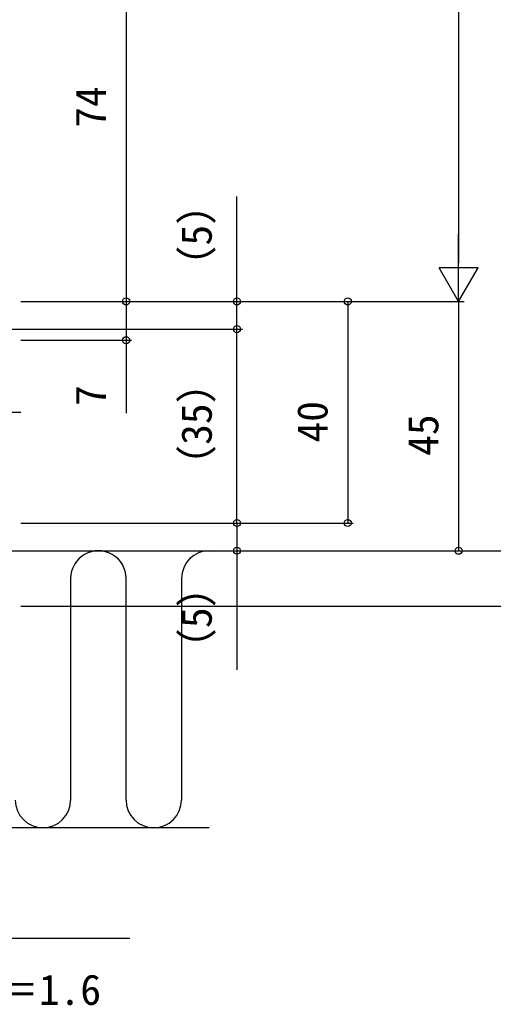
# Model space of a CAD drawing. Units: millimetres, scale not verified. Extents: x -437 to 438, y -681 to 679.
# Drawn here: x -156 to -70.5, y -223.8 to -45.3 of the extents above; entities that cross this region are included whole.
import ezdxf
from ezdxf.enums import TextEntityAlignment as Align

# ---------------------------------------------------------------- set-up
doc = ezdxf.new("R2010")
doc.units = ezdxf.units.MM
doc.header["$LTSCALE"] = 4
doc.layers.add('0-7_YKK_D', color=6, linetype='Continuous')
doc.layers.add('0-9_YSS_K', color=3, linetype='Continuous')
doc.styles.add('ＭＳ ゴシック', font='')
doc.styles.get('ＭＳ ゴシック').set_extended_font_data('MS Gothic')

msp = doc.modelspace()

# ---------------------------------------------------------------- linework, layer by layer
at = {"layer": '0-7_YKK_D'}
for p, q in [((-76.795, 435.8), (-76.795, -89.197)), ((-136.795, -22.197), (-136.795, -96.197)), ((-76.795, -96.197), (-76.795, -84.073)), ((-76.795, -96.197), (-80.295, -90.135)), ((-73.295, -90.135), (-80.295, -90.135)), ((-76.795, -96.197), (-73.295, -90.135)), ((-155.797, -96.197), (-75.795, -96.197)), ((-155.797, -96.197), (-135.795, -96.197)), ((-155.797, -96.197), (-135.795, -96.197)), ((-155.797, -96.197), (-75.795, -96.197)), ((-155.797, -96.197), (-95.795, -96.197)), ((-155.797, -96.197), (-115.795, -96.197)), ((-96.795, -96.197), (-96.795, -136.197)), ((-76.795, -96.197), (-76.795, -141.202)), ((-165.797, -101.197), (-155.797, -101.197)), ((-156.435, -101.197), (-115.795, -101.197)), ((-145.797, -101.197), (-115.795, -101.197)), ((-116.795, -136.197), (-116.795, -101.197)), ((-155.797, -103.197), (-135.795, -103.197)), ((-165.797, -116.197), (-155.797, -116.197)), ((-155.797, -136.197), (-115.795, -136.197)), ((-155.797, -136.197), (-95.795, -136.197)), ((-155.797, -136.197), (-115.795, -136.197)), ((-155.797, -141.197), (-55.795, -141.197)), ((-155.797, -141.197), (-115.795, -141.197)), ((-155.797, -141.202), (-75.795, -141.202)), ((-113.795, -141.2), (-55.795, -141.2)), ((-155.797, -151.197), (-55.795, -151.197))]:
    msp.add_line(p, q, dxfattribs=at)
for points in [[(-116.795, -101.197), (-116.795, -96.197), (-116.795, -77.247)], [(-136.795, -96.197), (-136.795, -103.197), (-136.795, -116.345)], [(-116.795, -136.197), (-116.795, -141.197), (-116.795, -162.698)]]:
    msp.add_lwpolyline(points, dxfattribs=at)
for centre in [(-136.795, -96.197), (-136.795, -96.197), (-116.795, -96.197), (-96.795, -96.197), (-116.795, -101.197), (-116.795, -101.197), (-136.795, -103.197), (-116.795, -136.197), (-116.795, -136.197), (-96.795, -136.197), (-116.795, -141.197), (-76.795, -141.202)]:
    msp.add_circle(centre, 0.637, dxfattribs=at)
at = {"layer": '0-9_YSS_K'}
for p, q in [((-186.795, -141.2), (-121.795, -141.2)), ((-146.797, -146.2), (-146.797, -186.2)), ((-136.797, -186.2), (-136.797, -146.2)), ((-126.797, -146.2), (-126.797, -186.2)), ((-121.795, -191.2), (-206.795, -191.2)), ((-136.097, -211.2), (-206.795, -211.2))]:
    msp.add_line(p, q, dxfattribs=at)
for centre, start, end in [((-141.797, -146.2), 359.99981, 179.99985), ((-121.797, -146.2), 89.99998, 179.99979), ((-151.797, -186.2), 179.99985, 359.99975), ((-131.797, -186.2), 179.99979, 359.9997)]:
    msp.add_arc(centre, 5, start, end, dxfattribs=at)

# ---------------------------------------------------------------- texts
at = {"layer": '0-7_YKK_D', "style": 'ＭＳ ゴシック'}
for s, p in [('74', (-138.795, -64.843)), ('（5）', (-119.69, -93.607)), ('7', (-138.795, -115.07)), ('（35）', (-119.69, -129.585)), ('40', (-98.795, -121.652)), ('45', (-78.795, -124.069)), ('（5）', (-119.69, -162.658))]:
    msp.add_text(s, height=5.499, rotation=90, dxfattribs=at).set_placement(p, align=Align.BOTTOM_LEFT)
msp.add_text('St曲物 t＝1.6', height=5.499, dxfattribs=at).set_placement((-189.998, -224.83), align=Align.BOTTOM_LEFT)

doc.saveas('drawing.dxf')
